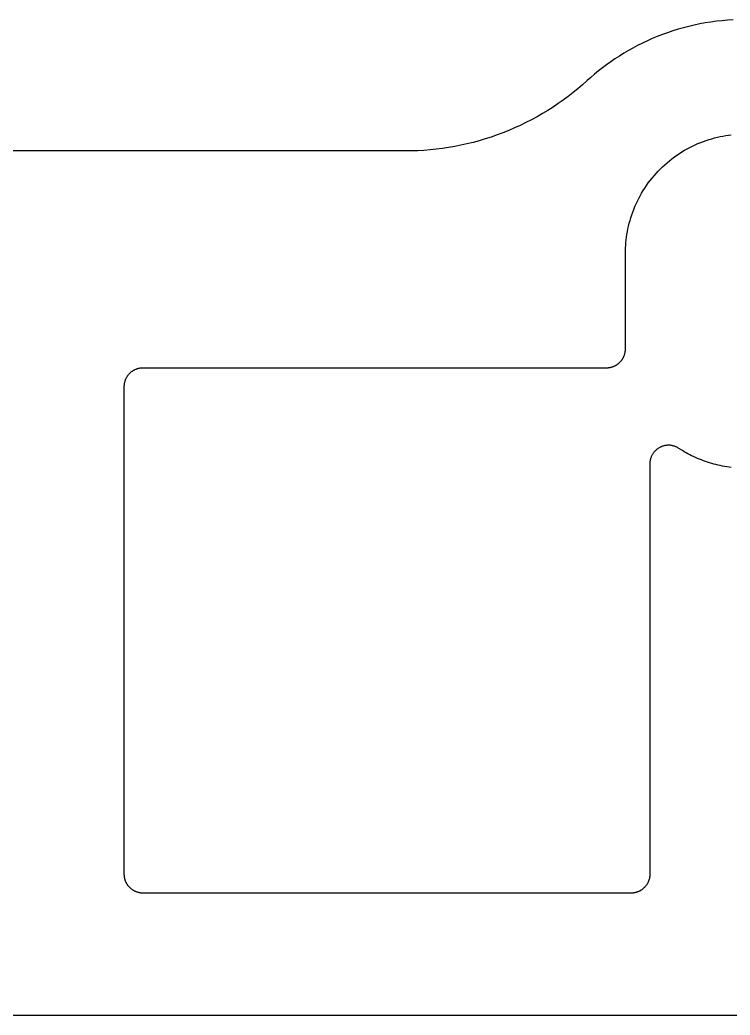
# Model space of a CAD drawing. Header units: millimetres. Extents: x 1057 to 1343, y -204 to -96.
# Drawn here: x 1094.97 to 1113.89, y -122.15 to -95.63 of the extents above; entities that cross this region are included whole.
import ezdxf

# ---------------------------------------------------------------- set-up
doc = ezdxf.new("R2010")
doc.units = ezdxf.units.MM
doc.layers.add('Layer 01', color=18, linetype='Continuous', true_color=0x000000)

msp = doc.modelspace()

# ---------------------------------------------------------------- linework, layer by layer
at = {"layer": 'Layer 01', "color": 0}
for p, q in [((1113.227, -95.714, 1.5), (1113.08, -95.741, 1.5)), ((1113.375, -95.69, 1.5), (1113.227, -95.714, 1.5)), ((1113.524, -95.67, 1.5), (1113.375, -95.69, 1.5)), ((1113.673, -95.654, 1.5), (1113.524, -95.67, 1.5)), ((1113.823, -95.641, 1.5), (1113.673, -95.654, 1.5)), ((1113.974, -95.632, 1.5), (1113.823, -95.641, 1.5)), ((1112.223, -95.973, 1.5), (1112.085, -96.023, 1.5)), ((1112.362, -95.926, 1.5), (1112.223, -95.973, 1.5)), ((1112.503, -95.883, 1.5), (1112.362, -95.926, 1.5)), ((1112.645, -95.842, 1.5), (1112.503, -95.883, 1.5)), ((1112.789, -95.805, 1.5), (1112.645, -95.842, 1.5)), ((1112.934, -95.771, 1.5), (1112.789, -95.805, 1.5)), ((1113.08, -95.741, 1.5), (1112.934, -95.771, 1.5)), ((1111.554, -96.251, 1.5), (1111.426, -96.315, 1.5)), ((1111.684, -96.19, 1.5), (1111.554, -96.251, 1.5)), ((1111.816, -96.131, 1.5), (1111.684, -96.19, 1.5)), ((1111.95, -96.076, 1.5), (1111.816, -96.131, 1.5)), ((1112.085, -96.023, 1.5), (1111.95, -96.076, 1.5)), ((1111.057, -96.522, 1.5), (1110.938, -96.595, 1.5)), ((1111.178, -96.45, 1.5), (1111.057, -96.522, 1.5)), ((1111.301, -96.381, 1.5), (1111.178, -96.45, 1.5)), ((1111.426, -96.315, 1.5), (1111.301, -96.381, 1.5)), ((1110.708, -96.748, 1.5), (1110.597, -96.828, 1.5)), ((1110.822, -96.671, 1.5), (1110.708, -96.748, 1.5)), ((1110.938, -96.595, 1.5), (1110.822, -96.671, 1.5)), ((1110.382, -96.992, 1.5), (1110.279, -97.077, 1.5)), ((1110.488, -96.909, 1.5), (1110.382, -96.992, 1.5)), ((1110.597, -96.828, 1.5), (1110.488, -96.909, 1.5)), ((1110.08, -97.251, 1.5), (1109.959, -97.359, 1.5)), ((1110.178, -97.163, 1.5), (1110.08, -97.251, 1.5)), ((1110.279, -97.077, 1.5), (1110.178, -97.163, 1.5)), ((1109.708, -97.568, 1.5), (1109.578, -97.669, 1.5)), ((1109.835, -97.465, 1.5), (1109.708, -97.568, 1.5)), ((1109.959, -97.359, 1.5), (1109.835, -97.465, 1.5)), ((1109.445, -97.767, 1.5), (1109.31, -97.862, 1.5)), ((1109.578, -97.669, 1.5), (1109.445, -97.767, 1.5)), ((1109.033, -98.043, 1.5), (1108.89, -98.13, 1.5)), ((1109.173, -97.954, 1.5), (1109.033, -98.043, 1.5)), ((1109.31, -97.862, 1.5), (1109.173, -97.954, 1.5)), ((1108.45, -98.369, 1.5), (1108.3, -98.442, 1.5)), ((1108.599, -98.293, 1.5), (1108.45, -98.369, 1.5)), ((1108.746, -98.213, 1.5), (1108.599, -98.293, 1.5)), ((1108.89, -98.13, 1.5), (1108.746, -98.213, 1.5)), ((1107.837, -98.64, 1.5), (1107.68, -98.699, 1.5)), ((1107.993, -98.578, 1.5), (1107.837, -98.64, 1.5)), ((1108.147, -98.512, 1.5), (1107.993, -98.578, 1.5)), ((1108.3, -98.442, 1.5), (1108.147, -98.512, 1.5)), ((1107.04, -98.897, 1.5), (1106.878, -98.937, 1.5)), ((1107.202, -98.853, 1.5), (1107.04, -98.897, 1.5)), ((1107.362, -98.805, 1.5), (1107.202, -98.853, 1.5)), ((1107.522, -98.754, 1.5), (1107.362, -98.805, 1.5)), ((1107.68, -98.699, 1.5), (1107.522, -98.754, 1.5)), ((1113.033, -98.928, 1.5), (1113.106, -98.898, 1.5)), ((1113.106, -98.898, 1.5), (1113.18, -98.87, 1.5)), ((1113.18, -98.87, 1.5), (1113.253, -98.844, 1.5)), ((1113.253, -98.844, 1.5), (1113.327, -98.82, 1.5)), ((1113.327, -98.82, 1.5), (1113.401, -98.798, 1.5)), ((1113.401, -98.798, 1.5), (1113.475, -98.777, 1.5)), ((1113.475, -98.777, 1.5), (1113.549, -98.759, 1.5)), ((1113.549, -98.759, 1.5), (1113.623, -98.743, 1.5)), ((1113.623, -98.743, 1.5), (1113.697, -98.728, 1.5)), ((1113.697, -98.728, 1.5), (1113.771, -98.715, 1.5)), ((1113.771, -98.715, 1.5), (1113.844, -98.704, 1.5)), ((1113.844, -98.704, 1.5), (1113.917, -98.695, 1.5)), ((1105.244, -99.125, 1.5), (1081.325, -99.125, 1.5)), ((1105.407, -99.123, 1.5), (1105.244, -99.125, 1.5)), ((1105.57, -99.118, 1.5), (1105.407, -99.123, 1.5)), ((1105.733, -99.108, 1.5), (1105.57, -99.118, 1.5)), ((1105.897, -99.095, 1.5), (1105.733, -99.108, 1.5)), ((1106.061, -99.078, 1.5), (1105.897, -99.095, 1.5)), ((1106.225, -99.058, 1.5), (1106.061, -99.078, 1.5)), ((1106.389, -99.033, 1.5), (1106.225, -99.058, 1.5)), ((1106.552, -99.005, 1.5), (1106.389, -99.033, 1.5)), ((1106.715, -98.973, 1.5), (1106.552, -99.005, 1.5)), ((1106.878, -98.937, 1.5), (1106.715, -98.973, 1.5)), ((1112.538, -99.193, 1.5), (1112.606, -99.149, 1.5)), ((1112.606, -99.149, 1.5), (1112.676, -99.107, 1.5)), ((1112.676, -99.107, 1.5), (1112.746, -99.068, 1.5)), ((1112.746, -99.068, 1.5), (1112.817, -99.03, 1.5)), ((1112.817, -99.03, 1.5), (1112.888, -98.994, 1.5)), ((1112.888, -98.994, 1.5), (1112.961, -98.96, 1.5)), ((1112.961, -98.96, 1.5), (1113.033, -98.928, 1.5)), ((1112.149, -99.492, 1.5), (1112.211, -99.438, 1.5)), ((1112.211, -99.438, 1.5), (1112.274, -99.385, 1.5)), ((1112.274, -99.385, 1.5), (1112.338, -99.334, 1.5)), ((1112.338, -99.334, 1.5), (1112.403, -99.285, 1.5)), ((1112.403, -99.285, 1.5), (1112.47, -99.238, 1.5)), ((1112.47, -99.238, 1.5), (1112.538, -99.193, 1.5)), ((1111.917, -99.724, 1.5), (1111.973, -99.664, 1.5)), ((1111.973, -99.664, 1.5), (1112.03, -99.605, 1.5)), ((1112.03, -99.605, 1.5), (1112.089, -99.548, 1.5)), ((1112.089, -99.548, 1.5), (1112.149, -99.492, 1.5)), ((1111.71, -99.978, 1.5), (1111.759, -99.913, 1.5)), ((1111.759, -99.913, 1.5), (1111.81, -99.849, 1.5)), ((1111.81, -99.849, 1.5), (1111.863, -99.786, 1.5)), ((1111.863, -99.786, 1.5), (1111.917, -99.724, 1.5)), ((1111.532, -100.251, 1.5), (1111.574, -100.181, 1.5)), ((1111.574, -100.181, 1.5), (1111.618, -100.113, 1.5)), ((1111.618, -100.113, 1.5), (1111.663, -100.045, 1.5)), ((1111.663, -100.045, 1.5), (1111.71, -99.978, 1.5)), ((1111.385, -100.536, 1.5), (1111.419, -100.463, 1.5)), ((1111.419, -100.463, 1.5), (1111.455, -100.392, 1.5)), ((1111.455, -100.392, 1.5), (1111.493, -100.321, 1.5)), ((1111.493, -100.321, 1.5), (1111.532, -100.251, 1.5)), ((1111.269, -100.828, 1.5), (1111.295, -100.755, 1.5)), ((1111.295, -100.755, 1.5), (1111.323, -100.681, 1.5)), ((1111.323, -100.681, 1.5), (1111.353, -100.608, 1.5)), ((1111.353, -100.608, 1.5), (1111.385, -100.536, 1.5)), ((1111.202, -101.05, 1.5), (1111.223, -100.976, 1.5)), ((1111.223, -100.976, 1.5), (1111.245, -100.902, 1.5)), ((1111.245, -100.902, 1.5), (1111.269, -100.828, 1.5)), ((1111.14, -101.346, 1.5), (1111.153, -101.272, 1.5)), ((1111.153, -101.272, 1.5), (1111.168, -101.198, 1.5)), ((1111.168, -101.198, 1.5), (1111.184, -101.124, 1.5)), ((1111.184, -101.124, 1.5), (1111.202, -101.05, 1.5)), ((1111.113, -101.565, 1.5), (1111.12, -101.492, 1.5)), ((1111.12, -101.492, 1.5), (1111.129, -101.419, 1.5)), ((1111.129, -101.419, 1.5), (1111.14, -101.346, 1.5)), ((1111.1, -101.85, 1.5), (1111.101, -101.78, 1.5)), ((1111.101, -101.78, 1.5), (1111.103, -101.708, 1.5)), ((1111.103, -101.708, 1.5), (1111.107, -101.637, 1.5)), ((1111.107, -101.637, 1.5), (1111.113, -101.565, 1.5)), ((1111.1, -104.4, 1.5), (1111.1, -101.85, 1.5)), ((1111.093, -104.485, 1.5), (1111.095, -104.472, 1.5)), ((1111.095, -104.472, 1.5), (1111.096, -104.46, 1.5)), ((1111.096, -104.46, 1.5), (1111.098, -104.448, 1.5)), ((1111.098, -104.448, 1.5), (1111.099, -104.436, 1.5)), ((1111.099, -104.424, 1.5), (1111.1, -104.412, 1.5)), ((1111.099, -104.436, 1.5), (1111.099, -104.424, 1.5)), ((1111.1, -104.412, 1.5), (1111.1, -104.4, 1.5)), ((1110.962, -104.745, 1.5), (1110.97, -104.736, 1.5)), ((1110.97, -104.736, 1.5), (1110.978, -104.727, 1.5)), ((1110.978, -104.727, 1.5), (1110.986, -104.718, 1.5)), ((1110.986, -104.718, 1.5), (1110.994, -104.708, 1.5)), ((1110.994, -104.708, 1.5), (1111.001, -104.699, 1.5)), ((1111.001, -104.699, 1.5), (1111.008, -104.689, 1.5)), ((1111.008, -104.689, 1.5), (1111.015, -104.679, 1.5)), ((1111.015, -104.679, 1.5), (1111.022, -104.668, 1.5)), ((1111.022, -104.668, 1.5), (1111.028, -104.658, 1.5)), ((1111.028, -104.658, 1.5), (1111.035, -104.647, 1.5)), ((1111.035, -104.647, 1.5), (1111.041, -104.636, 1.5)), ((1111.041, -104.636, 1.5), (1111.046, -104.625, 1.5)), ((1111.046, -104.625, 1.5), (1111.052, -104.614, 1.5)), ((1111.052, -104.614, 1.5), (1111.057, -104.603, 1.5)), ((1111.057, -104.603, 1.5), (1111.062, -104.591, 1.5)), ((1111.062, -104.591, 1.5), (1111.067, -104.58, 1.5)), ((1111.067, -104.58, 1.5), (1111.071, -104.568, 1.5)), ((1111.071, -104.568, 1.5), (1111.075, -104.556, 1.5)), ((1111.075, -104.556, 1.5), (1111.079, -104.545, 1.5)), ((1111.079, -104.545, 1.5), (1111.082, -104.533, 1.5)), ((1111.082, -104.533, 1.5), (1111.085, -104.521, 1.5)), ((1111.085, -104.521, 1.5), (1111.088, -104.509, 1.5)), ((1111.088, -104.509, 1.5), (1111.091, -104.497, 1.5)), ((1111.091, -104.497, 1.5), (1111.093, -104.485, 1.5)), ((1097.935, -105.012, 1.5), (1097.945, -105.004, 1.5)), ((1097.945, -105.004, 1.5), (1097.955, -104.996, 1.5)), ((1097.955, -104.996, 1.5), (1097.966, -104.989, 1.5)), ((1097.966, -104.989, 1.5), (1097.976, -104.982, 1.5)), ((1097.976, -104.982, 1.5), (1097.987, -104.975, 1.5)), ((1097.987, -104.975, 1.5), (1097.998, -104.968, 1.5)), ((1097.998, -104.968, 1.5), (1098.009, -104.962, 1.5)), ((1098.009, -104.962, 1.5), (1098.02, -104.956, 1.5)), ((1098.02, -104.956, 1.5), (1098.032, -104.95, 1.5)), ((1098.032, -104.95, 1.5), (1098.043, -104.945, 1.5)), ((1098.043, -104.945, 1.5), (1098.054, -104.94, 1.5)), ((1098.054, -104.94, 1.5), (1098.066, -104.935, 1.5)), ((1098.066, -104.935, 1.5), (1098.078, -104.931, 1.5)), ((1098.078, -104.931, 1.5), (1098.089, -104.927, 1.5)), ((1098.089, -104.927, 1.5), (1098.101, -104.923, 1.5)), ((1098.101, -104.923, 1.5), (1098.112, -104.919, 1.5)), ((1098.112, -104.919, 1.5), (1098.124, -104.916, 1.5)), ((1098.124, -104.916, 1.5), (1098.136, -104.913, 1.5)), ((1098.136, -104.913, 1.5), (1098.147, -104.911, 1.5)), ((1098.147, -104.911, 1.5), (1098.159, -104.908, 1.5)), ((1098.159, -104.908, 1.5), (1098.171, -104.906, 1.5)), ((1098.171, -104.906, 1.5), (1098.182, -104.905, 1.5)), ((1098.182, -104.905, 1.5), (1098.194, -104.903, 1.5)), ((1098.194, -104.903, 1.5), (1098.205, -104.902, 1.5)), ((1098.205, -104.902, 1.5), (1098.216, -104.901, 1.5)), ((1098.216, -104.901, 1.5), (1098.228, -104.9, 1.5)), ((1098.228, -104.9, 1.5), (1098.239, -104.9, 1.5)), ((1098.239, -104.9, 1.5), (1098.25, -104.9, 1.5)), ((1098.25, -104.9, 1.5), (1110.6, -104.9, 1.5)), ((1110.6, -104.9, 1.5), (1110.612, -104.9, 1.5)), ((1110.612, -104.9, 1.5), (1110.624, -104.899, 1.5)), ((1110.624, -104.899, 1.5), (1110.636, -104.899, 1.5)), ((1110.636, -104.899, 1.5), (1110.648, -104.898, 1.5)), ((1110.648, -104.898, 1.5), (1110.66, -104.896, 1.5)), ((1110.66, -104.896, 1.5), (1110.672, -104.895, 1.5)), ((1110.672, -104.895, 1.5), (1110.685, -104.893, 1.5)), ((1110.685, -104.893, 1.5), (1110.697, -104.891, 1.5)), ((1110.697, -104.891, 1.5), (1110.709, -104.888, 1.5)), ((1110.709, -104.888, 1.5), (1110.721, -104.885, 1.5)), ((1110.721, -104.885, 1.5), (1110.733, -104.882, 1.5)), ((1110.733, -104.882, 1.5), (1110.745, -104.879, 1.5)), ((1110.745, -104.879, 1.5), (1110.756, -104.875, 1.5)), ((1110.756, -104.875, 1.5), (1110.768, -104.871, 1.5)), ((1110.768, -104.871, 1.5), (1110.78, -104.867, 1.5)), ((1110.78, -104.867, 1.5), (1110.791, -104.862, 1.5)), ((1110.791, -104.862, 1.5), (1110.803, -104.857, 1.5)), ((1110.803, -104.857, 1.5), (1110.814, -104.852, 1.5)), ((1110.814, -104.852, 1.5), (1110.825, -104.846, 1.5)), ((1110.825, -104.846, 1.5), (1110.836, -104.841, 1.5)), ((1110.836, -104.841, 1.5), (1110.847, -104.835, 1.5)), ((1110.847, -104.835, 1.5), (1110.858, -104.828, 1.5)), ((1110.858, -104.828, 1.5), (1110.868, -104.822, 1.5)), ((1110.868, -104.822, 1.5), (1110.879, -104.815, 1.5)), ((1110.879, -104.815, 1.5), (1110.889, -104.808, 1.5)), ((1110.889, -104.808, 1.5), (1110.899, -104.801, 1.5)), ((1110.899, -104.801, 1.5), (1110.908, -104.794, 1.5)), ((1110.908, -104.794, 1.5), (1110.918, -104.786, 1.5)), ((1110.918, -104.786, 1.5), (1110.927, -104.778, 1.5)), ((1110.927, -104.778, 1.5), (1110.936, -104.77, 1.5)), ((1110.936, -104.77, 1.5), (1110.945, -104.762, 1.5)), ((1110.945, -104.762, 1.5), (1110.954, -104.754, 1.5)), ((1110.954, -104.754, 1.5), (1110.962, -104.745, 1.5)), ((1097.763, -105.286, 1.5), (1097.766, -105.274, 1.5)), ((1097.766, -105.274, 1.5), (1097.769, -105.262, 1.5)), ((1097.769, -105.262, 1.5), (1097.773, -105.251, 1.5)), ((1097.773, -105.251, 1.5), (1097.777, -105.239, 1.5)), ((1097.777, -105.239, 1.5), (1097.781, -105.228, 1.5)), ((1097.781, -105.228, 1.5), (1097.785, -105.216, 1.5)), ((1097.785, -105.216, 1.5), (1097.79, -105.204, 1.5)), ((1097.79, -105.204, 1.5), (1097.795, -105.193, 1.5)), ((1097.795, -105.193, 1.5), (1097.8, -105.182, 1.5)), ((1097.8, -105.182, 1.5), (1097.806, -105.17, 1.5)), ((1097.806, -105.17, 1.5), (1097.812, -105.159, 1.5)), ((1097.812, -105.159, 1.5), (1097.818, -105.148, 1.5)), ((1097.818, -105.148, 1.5), (1097.825, -105.137, 1.5)), ((1097.825, -105.137, 1.5), (1097.832, -105.126, 1.5)), ((1097.832, -105.126, 1.5), (1097.839, -105.116, 1.5)), ((1097.839, -105.116, 1.5), (1097.846, -105.105, 1.5)), ((1097.846, -105.105, 1.5), (1097.854, -105.095, 1.5)), ((1097.854, -105.095, 1.5), (1097.862, -105.085, 1.5)), ((1097.862, -105.085, 1.5), (1097.87, -105.075, 1.5)), ((1097.87, -105.075, 1.5), (1097.879, -105.065, 1.5)), ((1097.879, -105.065, 1.5), (1097.887, -105.056, 1.5)), ((1097.887, -105.056, 1.5), (1097.896, -105.046, 1.5)), ((1097.896, -105.046, 1.5), (1097.906, -105.037, 1.5)), ((1097.906, -105.037, 1.5), (1097.915, -105.029, 1.5)), ((1097.915, -105.029, 1.5), (1097.925, -105.02, 1.5)), ((1097.925, -105.02, 1.5), (1097.935, -105.012, 1.5)), ((1097.75, -105.378, 1.5), (1097.751, -105.366, 1.5)), ((1097.75, -105.389, 1.5), (1097.75, -105.378, 1.5)), ((1097.75, -105.4, 1.5), (1097.75, -105.389, 1.5)), ((1097.75, -118.4, 1.5), (1097.75, -105.4, 1.5)), ((1097.751, -105.366, 1.5), (1097.752, -105.355, 1.5)), ((1097.752, -105.355, 1.5), (1097.753, -105.344, 1.5)), ((1097.753, -105.344, 1.5), (1097.755, -105.332, 1.5)), ((1097.755, -105.332, 1.5), (1097.756, -105.321, 1.5)), ((1097.756, -105.321, 1.5), (1097.758, -105.309, 1.5)), ((1097.758, -105.309, 1.5), (1097.761, -105.297, 1.5)), ((1097.761, -105.297, 1.5), (1097.763, -105.286, 1.5)), ((1111.882, -107.128, 1.5), (1111.871, -107.141, 1.5)), ((1111.894, -107.115, 1.5), (1111.882, -107.128, 1.5)), ((1111.906, -107.104, 1.5), (1111.894, -107.115, 1.5)), ((1111.919, -107.092, 1.5), (1111.906, -107.104, 1.5)), ((1111.932, -107.081, 1.5), (1111.919, -107.092, 1.5)), ((1111.945, -107.071, 1.5), (1111.932, -107.081, 1.5)), ((1111.958, -107.061, 1.5), (1111.945, -107.071, 1.5)), ((1111.971, -107.052, 1.5), (1111.958, -107.061, 1.5)), ((1111.985, -107.043, 1.5), (1111.971, -107.052, 1.5)), ((1111.999, -107.034, 1.5), (1111.985, -107.043, 1.5)), ((1112.013, -107.026, 1.5), (1111.999, -107.034, 1.5)), ((1112.027, -107.019, 1.5), (1112.013, -107.026, 1.5)), ((1112.042, -107.012, 1.5), (1112.027, -107.019, 1.5)), ((1112.057, -107.005, 1.5), (1112.042, -107.012, 1.5)), ((1112.072, -106.999, 1.5), (1112.057, -107.005, 1.5)), ((1112.088, -106.994, 1.5), (1112.072, -106.999, 1.5)), ((1112.104, -106.989, 1.5), (1112.088, -106.994, 1.5)), ((1112.12, -106.984, 1.5), (1112.104, -106.989, 1.5)), ((1112.136, -106.98, 1.5), (1112.12, -106.984, 1.5)), ((1112.153, -106.976, 1.5), (1112.136, -106.98, 1.5)), ((1112.17, -106.973, 1.5), (1112.153, -106.976, 1.5)), ((1112.187, -106.971, 1.5), (1112.17, -106.973, 1.5)), ((1112.204, -106.969, 1.5), (1112.187, -106.971, 1.5)), ((1112.221, -106.968, 1.5), (1112.204, -106.969, 1.5)), ((1112.238, -106.967, 1.5), (1112.221, -106.968, 1.5)), ((1112.255, -106.967, 1.5), (1112.238, -106.967, 1.5)), ((1112.272, -106.967, 1.5), (1112.255, -106.967, 1.5)), ((1112.29, -106.968, 1.5), (1112.272, -106.967, 1.5)), ((1112.307, -106.97, 1.5), (1112.29, -106.968, 1.5)), ((1112.324, -106.972, 1.5), (1112.307, -106.97, 1.5)), ((1112.341, -106.975, 1.5), (1112.324, -106.972, 1.5)), ((1112.358, -106.978, 1.5), (1112.341, -106.975, 1.5)), ((1112.374, -106.982, 1.5), (1112.358, -106.978, 1.5)), ((1112.391, -106.987, 1.5), (1112.374, -106.982, 1.5)), ((1112.407, -106.992, 1.5), (1112.391, -106.987, 1.5)), ((1112.423, -106.998, 1.5), (1112.407, -106.992, 1.5)), ((1112.439, -107.004, 1.5), (1112.423, -106.998, 1.5)), ((1112.454, -107.01, 1.5), (1112.439, -107.004, 1.5)), ((1112.469, -107.017, 1.5), (1112.454, -107.01, 1.5)), ((1112.484, -107.025, 1.5), (1112.469, -107.017, 1.5)), ((1112.498, -107.033, 1.5), (1112.484, -107.025, 1.5)), ((1112.512, -107.041, 1.5), (1112.498, -107.033, 1.5)), ((1112.526, -107.05, 1.5), (1112.512, -107.041, 1.5)), ((1112.618, -107.108, 1.5), (1112.526, -107.05, 1.5)), ((1112.666, -107.137, 1.5), (1112.618, -107.108, 1.5)), ((1111.757, -107.385, 1.5), (1111.754, -107.402, 1.5)), ((1111.76, -107.369, 1.5), (1111.757, -107.385, 1.5)), ((1111.763, -107.352, 1.5), (1111.76, -107.369, 1.5)), ((1111.767, -107.336, 1.5), (1111.763, -107.352, 1.5)), ((1111.772, -107.32, 1.5), (1111.767, -107.336, 1.5)), ((1111.777, -107.304, 1.5), (1111.772, -107.32, 1.5)), ((1111.783, -107.288, 1.5), (1111.777, -107.304, 1.5)), ((1111.79, -107.272, 1.5), (1111.783, -107.288, 1.5)), ((1111.797, -107.256, 1.5), (1111.79, -107.272, 1.5)), ((1111.804, -107.24, 1.5), (1111.797, -107.256, 1.5)), ((1111.812, -107.225, 1.5), (1111.804, -107.24, 1.5)), ((1111.821, -107.21, 1.5), (1111.812, -107.225, 1.5)), ((1111.83, -107.196, 1.5), (1111.821, -107.21, 1.5)), ((1111.839, -107.181, 1.5), (1111.83, -107.196, 1.5)), ((1111.85, -107.167, 1.5), (1111.839, -107.181, 1.5)), ((1111.86, -107.154, 1.5), (1111.85, -107.167, 1.5)), ((1111.871, -107.141, 1.5), (1111.86, -107.154, 1.5)), ((1112.714, -107.165, 1.5), (1112.666, -107.137, 1.5)), ((1112.763, -107.192, 1.5), (1112.714, -107.165, 1.5)), ((1112.812, -107.218, 1.5), (1112.763, -107.192, 1.5)), ((1112.863, -107.244, 1.5), (1112.812, -107.218, 1.5)), ((1112.914, -107.268, 1.5), (1112.863, -107.244, 1.5)), ((1112.965, -107.292, 1.5), (1112.914, -107.268, 1.5)), ((1113.017, -107.315, 1.5), (1112.965, -107.292, 1.5)), ((1113.07, -107.338, 1.5), (1113.017, -107.315, 1.5)), ((1113.124, -107.359, 1.5), (1113.07, -107.338, 1.5)), ((1113.177, -107.379, 1.5), (1113.124, -107.359, 1.5)), ((1113.232, -107.399, 1.5), (1113.177, -107.379, 1.5)), ((1111.751, -107.434, 1.5), (1111.75, -107.451, 1.5)), ((1111.75, -107.451, 1.5), (1111.75, -107.467, 1.5)), ((1111.75, -107.467, 1.5), (1111.75, -118.4, 1.5)), ((1111.752, -107.418, 1.5), (1111.751, -107.434, 1.5)), ((1111.754, -107.402, 1.5), (1111.752, -107.418, 1.5)), ((1113.287, -107.417, 1.5), (1113.232, -107.399, 1.5)), ((1113.342, -107.435, 1.5), (1113.287, -107.417, 1.5)), ((1113.398, -107.452, 1.5), (1113.342, -107.435, 1.5)), ((1113.455, -107.467, 1.5), (1113.398, -107.452, 1.5)), ((1113.512, -107.482, 1.5), (1113.455, -107.467, 1.5)), ((1113.569, -107.495, 1.5), (1113.512, -107.482, 1.5)), ((1113.626, -107.508, 1.5), (1113.569, -107.495, 1.5)), ((1113.684, -107.52, 1.5), (1113.626, -107.508, 1.5)), ((1113.742, -107.53, 1.5), (1113.684, -107.52, 1.5)), ((1113.801, -107.539, 1.5), (1113.742, -107.53, 1.5)), ((1113.86, -107.548, 1.5), (1113.801, -107.539, 1.5)), ((1113.919, -107.555, 1.5), (1113.86, -107.548, 1.5)), ((1097.75, -118.411, 1.5), (1097.75, -118.4, 1.5)), ((1097.75, -118.422, 1.5), (1097.75, -118.411, 1.5)), ((1097.751, -118.434, 1.5), (1097.75, -118.422, 1.5)), ((1097.752, -118.445, 1.5), (1097.751, -118.434, 1.5)), ((1097.753, -118.456, 1.5), (1097.752, -118.445, 1.5)), ((1097.755, -118.468, 1.5), (1097.753, -118.456, 1.5)), ((1097.756, -118.479, 1.5), (1097.755, -118.468, 1.5)), ((1097.758, -118.491, 1.5), (1097.756, -118.479, 1.5)), ((1097.761, -118.503, 1.5), (1097.758, -118.491, 1.5)), ((1097.763, -118.514, 1.5), (1097.761, -118.503, 1.5)), ((1097.766, -118.526, 1.5), (1097.763, -118.514, 1.5)), ((1097.769, -118.538, 1.5), (1097.766, -118.526, 1.5)), ((1111.734, -118.526, 1.5), (1111.731, -118.538, 1.5)), ((1111.737, -118.514, 1.5), (1111.734, -118.526, 1.5)), ((1111.739, -118.503, 1.5), (1111.737, -118.514, 1.5)), ((1111.742, -118.491, 1.5), (1111.739, -118.503, 1.5)), ((1111.744, -118.479, 1.5), (1111.742, -118.491, 1.5)), ((1111.745, -118.468, 1.5), (1111.744, -118.479, 1.5)), ((1111.747, -118.456, 1.5), (1111.745, -118.468, 1.5)), ((1111.748, -118.445, 1.5), (1111.747, -118.456, 1.5)), ((1111.749, -118.434, 1.5), (1111.748, -118.445, 1.5)), ((1111.75, -118.422, 1.5), (1111.749, -118.434, 1.5)), ((1111.75, -118.4, 1.5), (1111.75, -118.411, 1.5)), ((1111.75, -118.411, 1.5), (1111.75, -118.422, 1.5)), ((1097.773, -118.549, 1.5), (1097.769, -118.538, 1.5)), ((1097.777, -118.561, 1.5), (1097.773, -118.549, 1.5)), ((1097.781, -118.572, 1.5), (1097.777, -118.561, 1.5)), ((1097.785, -118.584, 1.5), (1097.781, -118.572, 1.5)), ((1097.79, -118.596, 1.5), (1097.785, -118.584, 1.5)), ((1097.795, -118.607, 1.5), (1097.79, -118.596, 1.5)), ((1097.8, -118.618, 1.5), (1097.795, -118.607, 1.5)), ((1097.806, -118.63, 1.5), (1097.8, -118.618, 1.5)), ((1097.812, -118.641, 1.5), (1097.806, -118.63, 1.5)), ((1097.818, -118.652, 1.5), (1097.812, -118.641, 1.5)), ((1097.825, -118.663, 1.5), (1097.818, -118.652, 1.5)), ((1097.832, -118.674, 1.5), (1097.825, -118.663, 1.5)), ((1097.839, -118.684, 1.5), (1097.832, -118.674, 1.5)), ((1097.846, -118.695, 1.5), (1097.839, -118.684, 1.5)), ((1097.854, -118.705, 1.5), (1097.846, -118.695, 1.5)), ((1097.862, -118.715, 1.5), (1097.854, -118.705, 1.5)), ((1097.87, -118.725, 1.5), (1097.862, -118.715, 1.5)), ((1097.879, -118.735, 1.5), (1097.87, -118.725, 1.5)), ((1097.887, -118.744, 1.5), (1097.879, -118.735, 1.5)), ((1097.896, -118.754, 1.5), (1097.887, -118.744, 1.5)), ((1097.906, -118.763, 1.5), (1097.896, -118.754, 1.5)), ((1097.915, -118.771, 1.5), (1097.906, -118.763, 1.5)), ((1097.925, -118.78, 1.5), (1097.915, -118.771, 1.5)), ((1097.935, -118.788, 1.5), (1097.925, -118.78, 1.5)), ((1097.945, -118.796, 1.5), (1097.935, -118.788, 1.5)), ((1097.955, -118.804, 1.5), (1097.945, -118.796, 1.5)), ((1111.555, -118.796, 1.5), (1111.545, -118.804, 1.5)), ((1111.565, -118.788, 1.5), (1111.555, -118.796, 1.5)), ((1111.575, -118.78, 1.5), (1111.565, -118.788, 1.5)), ((1111.585, -118.771, 1.5), (1111.575, -118.78, 1.5)), ((1111.594, -118.763, 1.5), (1111.585, -118.771, 1.5)), ((1111.604, -118.754, 1.5), (1111.594, -118.763, 1.5)), ((1111.613, -118.744, 1.5), (1111.604, -118.754, 1.5)), ((1111.621, -118.735, 1.5), (1111.613, -118.744, 1.5)), ((1111.63, -118.725, 1.5), (1111.621, -118.735, 1.5)), ((1111.638, -118.715, 1.5), (1111.63, -118.725, 1.5)), ((1111.646, -118.705, 1.5), (1111.638, -118.715, 1.5)), ((1111.654, -118.695, 1.5), (1111.646, -118.705, 1.5)), ((1111.661, -118.684, 1.5), (1111.654, -118.695, 1.5)), ((1111.668, -118.674, 1.5), (1111.661, -118.684, 1.5)), ((1111.675, -118.663, 1.5), (1111.668, -118.674, 1.5)), ((1111.682, -118.652, 1.5), (1111.675, -118.663, 1.5)), ((1111.688, -118.641, 1.5), (1111.682, -118.652, 1.5)), ((1111.694, -118.63, 1.5), (1111.688, -118.641, 1.5)), ((1111.7, -118.618, 1.5), (1111.694, -118.63, 1.5)), ((1111.705, -118.607, 1.5), (1111.7, -118.618, 1.5)), ((1111.71, -118.596, 1.5), (1111.705, -118.607, 1.5)), ((1111.715, -118.584, 1.5), (1111.71, -118.596, 1.5)), ((1111.719, -118.572, 1.5), (1111.715, -118.584, 1.5)), ((1111.723, -118.561, 1.5), (1111.719, -118.572, 1.5)), ((1111.727, -118.549, 1.5), (1111.723, -118.561, 1.5)), ((1111.731, -118.538, 1.5), (1111.727, -118.549, 1.5)), ((1097.966, -118.811, 1.5), (1097.955, -118.804, 1.5)), ((1097.976, -118.818, 1.5), (1097.966, -118.811, 1.5)), ((1097.987, -118.825, 1.5), (1097.976, -118.818, 1.5)), ((1097.998, -118.832, 1.5), (1097.987, -118.825, 1.5)), ((1098.009, -118.838, 1.5), (1097.998, -118.832, 1.5)), ((1098.02, -118.844, 1.5), (1098.009, -118.838, 1.5)), ((1098.032, -118.85, 1.5), (1098.02, -118.844, 1.5)), ((1098.043, -118.855, 1.5), (1098.032, -118.85, 1.5)), ((1098.054, -118.86, 1.5), (1098.043, -118.855, 1.5)), ((1098.066, -118.865, 1.5), (1098.054, -118.86, 1.5)), ((1098.078, -118.869, 1.5), (1098.066, -118.865, 1.5)), ((1098.089, -118.873, 1.5), (1098.078, -118.869, 1.5)), ((1098.101, -118.877, 1.5), (1098.089, -118.873, 1.5)), ((1098.112, -118.881, 1.5), (1098.101, -118.877, 1.5)), ((1098.124, -118.884, 1.5), (1098.112, -118.881, 1.5)), ((1098.136, -118.887, 1.5), (1098.124, -118.884, 1.5)), ((1098.147, -118.889, 1.5), (1098.136, -118.887, 1.5)), ((1098.159, -118.892, 1.5), (1098.147, -118.889, 1.5)), ((1098.171, -118.894, 1.5), (1098.159, -118.892, 1.5)), ((1098.182, -118.895, 1.5), (1098.171, -118.894, 1.5)), ((1098.194, -118.897, 1.5), (1098.182, -118.895, 1.5)), ((1098.205, -118.898, 1.5), (1098.194, -118.897, 1.5)), ((1098.216, -118.899, 1.5), (1098.205, -118.898, 1.5)), ((1098.228, -118.9, 1.5), (1098.216, -118.899, 1.5)), ((1098.239, -118.9, 1.5), (1098.228, -118.9, 1.5)), ((1098.25, -118.9, 1.5), (1098.239, -118.9, 1.5)), ((1111.25, -118.9, 1.5), (1098.25, -118.9, 1.5)), ((1111.261, -118.9, 1.5), (1111.25, -118.9, 1.5)), ((1111.272, -118.9, 1.5), (1111.261, -118.9, 1.5)), ((1111.284, -118.899, 1.5), (1111.272, -118.9, 1.5)), ((1111.295, -118.898, 1.5), (1111.284, -118.899, 1.5)), ((1111.306, -118.897, 1.5), (1111.295, -118.898, 1.5)), ((1111.318, -118.895, 1.5), (1111.306, -118.897, 1.5)), ((1111.329, -118.894, 1.5), (1111.318, -118.895, 1.5)), ((1111.341, -118.892, 1.5), (1111.329, -118.894, 1.5)), ((1111.353, -118.889, 1.5), (1111.341, -118.892, 1.5)), ((1111.364, -118.887, 1.5), (1111.353, -118.889, 1.5)), ((1111.376, -118.884, 1.5), (1111.364, -118.887, 1.5)), ((1111.388, -118.881, 1.5), (1111.376, -118.884, 1.5)), ((1111.399, -118.877, 1.5), (1111.388, -118.881, 1.5)), ((1111.411, -118.873, 1.5), (1111.399, -118.877, 1.5)), ((1111.422, -118.869, 1.5), (1111.411, -118.873, 1.5)), ((1111.434, -118.865, 1.5), (1111.422, -118.869, 1.5)), ((1111.446, -118.86, 1.5), (1111.434, -118.865, 1.5)), ((1111.457, -118.855, 1.5), (1111.446, -118.86, 1.5)), ((1111.468, -118.85, 1.5), (1111.457, -118.855, 1.5)), ((1111.48, -118.844, 1.5), (1111.468, -118.85, 1.5)), ((1111.491, -118.838, 1.5), (1111.48, -118.844, 1.5)), ((1111.502, -118.832, 1.5), (1111.491, -118.838, 1.5)), ((1111.513, -118.825, 1.5), (1111.502, -118.832, 1.5)), ((1111.524, -118.818, 1.5), (1111.513, -118.825, 1.5)), ((1111.534, -118.811, 1.5), (1111.524, -118.818, 1.5)), ((1111.545, -118.804, 1.5), (1111.534, -118.811, 1.5)), ((1086.925, -122.15, 1.5), (1313.075, -122.15, 1.5))]:
    msp.add_line(p, q, dxfattribs=at)

doc.saveas('drawing.dxf')
